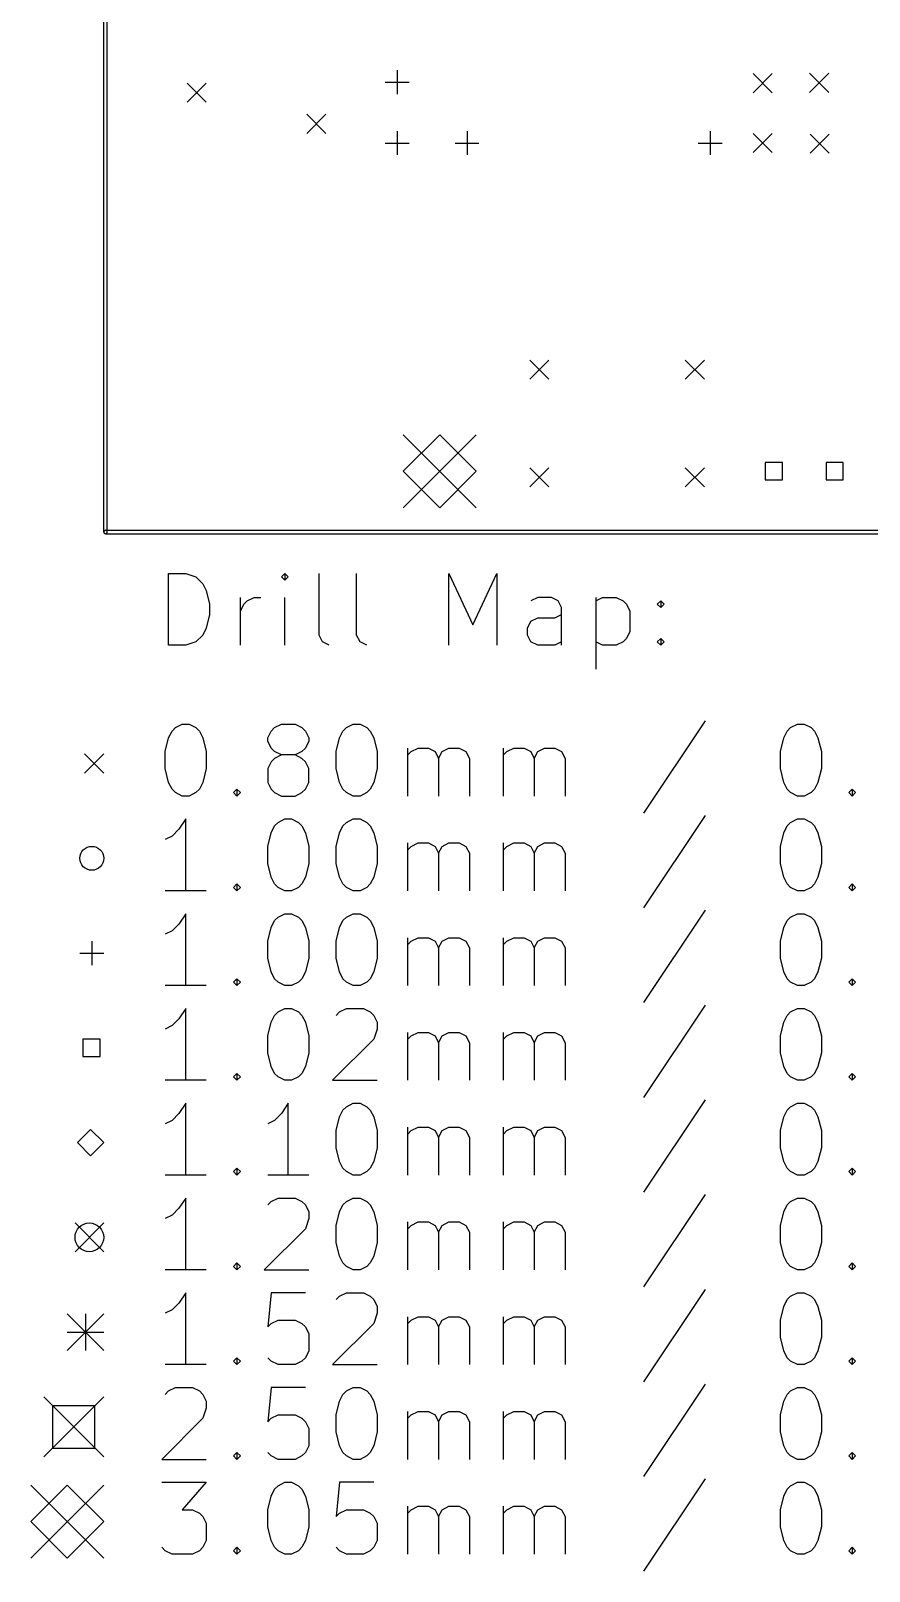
# Model space of a CAD drawing. Extents: x 108 to 190, y -170 to -37.
# Drawn here: x 107.9 to 142.9, y -169.8 to -105.4 of the extents above; entities that cross this region are included whole.
import ezdxf

# ---------------------------------------------------------------- set-up
doc = ezdxf.new("R2010")
doc.units = 0
doc.header["$MEASUREMENT"] = 0
doc.layers.add('BLACK', color=7, linetype='CONTINUOUS')

msp = doc.modelspace()

# ---------------------------------------------------------------- linework, layer by layer
at = {"layer": 'Black'}
for p, q in [((110.923, -126.365), (110.923, -39.497)), ((111.073, -126.365), (111.073, -39.497)), ((123.19, -107.069), (123.19, -108.069)), ((138.066, -107.205), (138.866, -108.005)), ((138.866, -107.205), (138.066, -108.005)), ((140.431, -107.195), (141.231, -107.995)), ((141.231, -107.195), (140.431, -107.995)), ((114.408, -107.605), (115.208, -108.405)), ((115.208, -107.605), (114.408, -108.405)), ((122.69, -107.569), (123.69, -107.569)), ((119.408, -108.905), (120.208, -109.705)), ((120.208, -108.905), (119.408, -109.705)), ((123.19, -109.609), (123.19, -110.609)), ((126.111, -109.609), (126.111, -110.609)), ((136.271, -109.609), (136.271, -110.609)), ((138.066, -109.705), (138.866, -110.505)), ((138.866, -109.705), (138.066, -110.505)), ((140.456, -109.735), (141.256, -110.535)), ((141.256, -109.735), (140.456, -110.535)), ((122.69, -110.109), (123.69, -110.109)), ((125.611, -110.109), (126.611, -110.109)), ((135.771, -110.109), (136.771, -110.109)), ((128.736, -119.179), (129.536, -119.979)), ((129.536, -119.179), (128.736, -119.979)), ((135.236, -119.179), (136.036, -119.979)), ((136.036, -119.179), (135.236, -119.979)), ((123.444, -122.301), (126.492, -125.349)), ((126.492, -122.301), (123.444, -125.349)), ((124.968, -122.301), (123.444, -123.825)), ((126.492, -123.825), (124.968, -122.301)), ((139.297, -123.466), (138.579, -123.466)), ((138.579, -123.466), (138.579, -124.184)), ((139.297, -124.184), (139.297, -123.466)), ((141.837, -123.466), (141.119, -123.466)), ((141.119, -123.466), (141.119, -124.184)), ((141.837, -124.184), (141.837, -123.466)), ((123.444, -123.825), (124.968, -125.349)), ((124.968, -125.349), (126.492, -123.825)), ((128.736, -123.679), (129.536, -124.479)), ((129.536, -123.679), (128.736, -124.479)), ((135.236, -123.679), (136.036, -124.479)), ((136.036, -123.679), (135.236, -124.479)), ((138.579, -124.184), (139.297, -124.184)), ((141.119, -124.184), (141.837, -124.184)), ((110.998, -126.29), (177.038, -126.29)), ((110.998, -126.44), (177.038, -126.44)), ((113.637, -131.097), (113.637, -128.097)), ((113.637, -128.097), (114.352, -128.097)), ((114.352, -128.097), (114.78, -128.24)), ((118.494, -128.097), (118.352, -128.24)), ((118.637, -128.24), (118.494, -128.097)), ((118.494, -128.097), (118.494, -128.383)), ((119.923, -130.669), (119.923, -128.097)), ((121.494, -130.669), (121.494, -128.097)), ((125.352, -131.097), (125.352, -128.097)), ((125.352, -128.097), (126.352, -130.24)), ((126.352, -130.24), (127.352, -128.097)), ((127.352, -128.097), (127.352, -131.097)), ((114.78, -128.24), (115.066, -128.526)), ((115.066, -128.526), (115.209, -128.811)), ((118.352, -128.24), (118.494, -128.383)), ((118.494, -128.383), (118.637, -128.24)), ((115.209, -128.811), (115.352, -129.383)), ((115.352, -129.383), (115.352, -129.811)), ((116.637, -131.097), (116.637, -129.097)), ((116.637, -129.669), (116.78, -129.383)), ((116.78, -129.383), (116.923, -129.24)), ((116.923, -129.24), (117.209, -129.097)), ((117.209, -129.097), (117.494, -129.097)), ((118.494, -131.097), (118.494, -129.097)), ((129.066, -129.097), (128.78, -129.24)), ((129.637, -129.097), (129.066, -129.097)), ((129.923, -129.24), (129.637, -129.097)), ((130.066, -129.526), (129.923, -129.24)), ((131.494, -129.097), (131.494, -132.097)), ((131.494, -129.24), (131.78, -129.097)), ((131.78, -129.097), (132.352, -129.097)), ((132.352, -129.097), (132.637, -129.24)), ((132.637, -129.24), (132.78, -129.383)), ((132.78, -129.383), (132.923, -129.669)), ((134.066, -129.383), (134.209, -129.24)), ((134.209, -129.526), (134.066, -129.383)), ((134.209, -129.24), (134.352, -129.383)), ((134.209, -129.24), (134.209, -129.526)), ((134.352, -129.383), (134.209, -129.526)), ((115.352, -129.811), (115.209, -130.383)), ((128.78, -130.097), (129.066, -129.954)), ((129.066, -129.954), (129.78, -129.954)), ((129.78, -129.954), (130.066, -129.811)), ((130.066, -131.097), (130.066, -129.526)), ((132.923, -129.669), (132.923, -130.526)), ((115.066, -130.669), (114.78, -130.954)), ((115.209, -130.383), (115.066, -130.669)), ((120.066, -130.954), (119.923, -130.669)), ((121.637, -130.954), (121.494, -130.669)), ((128.637, -130.383), (128.78, -130.097)), ((128.637, -130.669), (128.637, -130.383)), ((128.78, -130.954), (128.637, -130.669)), ((132.923, -130.526), (132.78, -130.811)), ((114.352, -131.097), (113.637, -131.097)), ((114.78, -130.954), (114.352, -131.097)), ((120.352, -131.097), (120.066, -130.954)), ((121.923, -131.097), (121.637, -130.954)), ((129.066, -131.097), (128.78, -130.954)), ((129.78, -131.097), (129.066, -131.097)), ((130.066, -130.954), (129.78, -131.097)), ((131.78, -131.097), (131.494, -130.954)), ((132.352, -131.097), (131.78, -131.097)), ((132.637, -130.954), (132.352, -131.097)), ((132.78, -130.811), (132.637, -130.954)), ((134.066, -130.954), (134.209, -130.811)), ((134.209, -131.097), (134.066, -130.954)), ((134.209, -130.811), (134.352, -130.954)), ((134.209, -130.811), (134.209, -131.097)), ((134.352, -130.954), (134.209, -131.097)), ((113.923, -134.54), (114.209, -134.397)), ((114.209, -134.397), (114.494, -134.397)), ((114.494, -134.397), (114.78, -134.54)), ((118.066, -134.54), (118.352, -134.397)), ((118.352, -134.397), (118.923, -134.397)), ((118.923, -134.397), (119.209, -134.54)), ((121.066, -134.54), (121.352, -134.397)), ((121.352, -134.397), (121.637, -134.397)), ((121.637, -134.397), (121.923, -134.54)), ((136.066, -134.254), (133.494, -138.111)), ((139.637, -134.54), (139.923, -134.397)), ((139.923, -134.397), (140.209, -134.397)), ((140.209, -134.397), (140.494, -134.54)), ((113.494, -135.54), (113.637, -134.969)), ((113.637, -134.969), (113.78, -134.683)), ((113.78, -134.683), (113.923, -134.54)), ((114.78, -134.54), (114.923, -134.683)), ((114.923, -134.683), (115.066, -134.969)), ((115.066, -134.969), (115.209, -135.54)), ((117.78, -134.969), (117.923, -134.683)), ((117.78, -135.111), (117.78, -134.969)), ((117.923, -135.397), (117.78, -135.111)), ((117.923, -134.683), (118.066, -134.54)), ((119.209, -134.54), (119.352, -134.683)), ((119.352, -134.683), (119.494, -134.969)), ((119.494, -135.111), (119.352, -135.397)), ((119.494, -134.969), (119.494, -135.111)), ((120.637, -135.54), (120.78, -134.969)), ((120.78, -134.969), (120.923, -134.683)), ((120.923, -134.683), (121.066, -134.54)), ((121.923, -134.54), (122.066, -134.683)), ((122.066, -134.683), (122.209, -134.969)), ((122.209, -134.969), (122.352, -135.54)), ((139.209, -135.54), (139.352, -134.969)), ((139.352, -134.969), (139.494, -134.683)), ((139.494, -134.683), (139.637, -134.54)), ((140.494, -134.54), (140.637, -134.683)), ((140.637, -134.683), (140.78, -134.969)), ((140.78, -134.969), (140.923, -135.54)), ((110.123, -135.64), (110.923, -136.44)), ((110.923, -135.64), (110.123, -136.44)), ((113.494, -136.254), (113.494, -135.54)), ((115.209, -135.54), (115.209, -136.254)), ((118.066, -135.54), (117.923, -135.397)), ((118.352, -135.683), (118.066, -135.54)), ((118.352, -135.683), (118.066, -135.826)), ((118.923, -135.683), (118.352, -135.683)), ((119.209, -135.54), (118.923, -135.683)), ((119.209, -135.826), (118.923, -135.683)), ((119.352, -135.397), (119.209, -135.54)), ((120.637, -136.254), (120.637, -135.54)), ((122.352, -135.54), (122.352, -136.254)), ((123.637, -137.397), (123.637, -135.397)), ((123.637, -135.683), (123.78, -135.54)), ((123.78, -135.54), (124.066, -135.397)), ((124.066, -135.397), (124.494, -135.397)), ((124.494, -135.397), (124.78, -135.54)), ((124.78, -135.54), (124.923, -135.826)), ((124.923, -135.826), (125.066, -135.54)), ((125.066, -135.54), (125.352, -135.397)), ((125.352, -135.397), (125.78, -135.397)), ((125.78, -135.397), (126.066, -135.54)), ((126.066, -135.54), (126.209, -135.826)), ((127.637, -137.397), (127.637, -135.397)), ((127.637, -135.683), (127.78, -135.54)), ((127.78, -135.54), (128.066, -135.397)), ((128.066, -135.397), (128.494, -135.397)), ((128.494, -135.397), (128.78, -135.54)), ((128.78, -135.54), (128.923, -135.826)), ((128.923, -135.826), (129.066, -135.54)), ((129.066, -135.54), (129.352, -135.397)), ((129.352, -135.397), (129.78, -135.397)), ((129.78, -135.397), (130.066, -135.54)), ((130.066, -135.54), (130.209, -135.826)), ((139.209, -136.254), (139.209, -135.54)), ((140.923, -135.54), (140.923, -136.254)), ((113.637, -136.826), (113.494, -136.254)), ((115.209, -136.254), (115.066, -136.826)), ((117.923, -135.969), (117.78, -136.254)), ((117.78, -136.254), (117.78, -136.826)), ((118.066, -135.826), (117.923, -135.969)), ((119.352, -135.969), (119.209, -135.826)), ((119.494, -136.254), (119.352, -135.969)), ((119.494, -136.826), (119.494, -136.254)), ((120.78, -136.826), (120.637, -136.254)), ((122.352, -136.254), (122.209, -136.826)), ((124.923, -135.826), (124.923, -137.397)), ((126.209, -135.826), (126.209, -137.397)), ((128.923, -135.826), (128.923, -137.397)), ((130.209, -135.826), (130.209, -137.397)), ((139.352, -136.826), (139.209, -136.254)), ((140.923, -136.254), (140.78, -136.826)), ((113.78, -137.111), (113.637, -136.826)), ((113.923, -137.254), (113.78, -137.111)), ((114.923, -137.111), (114.78, -137.254)), ((115.066, -136.826), (114.923, -137.111)), ((116.352, -137.254), (116.494, -137.111)), ((116.494, -137.111), (116.637, -137.254)), ((116.494, -137.111), (116.494, -137.397)), ((117.78, -136.826), (117.923, -137.111)), ((117.923, -137.111), (118.066, -137.254)), ((119.209, -137.254), (119.352, -137.111)), ((119.352, -137.111), (119.494, -136.826)), ((120.923, -137.111), (120.78, -136.826)), ((121.066, -137.254), (120.923, -137.111)), ((122.066, -137.111), (121.923, -137.254)), ((122.209, -136.826), (122.066, -137.111)), ((139.494, -137.111), (139.352, -136.826)), ((139.637, -137.254), (139.494, -137.111)), ((140.637, -137.111), (140.494, -137.254)), ((140.78, -136.826), (140.637, -137.111)), ((142.066, -137.254), (142.209, -137.111)), ((142.209, -137.111), (142.352, -137.254)), ((142.209, -137.111), (142.209, -137.397)), ((114.209, -137.397), (113.923, -137.254)), ((114.494, -137.397), (114.209, -137.397)), ((114.78, -137.254), (114.494, -137.397)), ((116.494, -137.397), (116.352, -137.254)), ((116.637, -137.254), (116.494, -137.397)), ((118.066, -137.254), (118.352, -137.397)), ((118.352, -137.397), (118.923, -137.397)), ((118.923, -137.397), (119.209, -137.254)), ((121.352, -137.397), (121.066, -137.254)), ((121.637, -137.397), (121.352, -137.397)), ((121.923, -137.254), (121.637, -137.397)), ((139.923, -137.397), (139.637, -137.254)), ((140.209, -137.397), (139.923, -137.397)), ((140.494, -137.254), (140.209, -137.397)), ((142.209, -137.397), (142.066, -137.254)), ((142.352, -137.254), (142.209, -137.397)), ((114.352, -138.357), (114.066, -138.786)), ((114.352, -141.357), (114.352, -138.357)), ((118.209, -138.5), (118.494, -138.357)), ((118.494, -138.357), (118.78, -138.357)), ((118.78, -138.357), (119.066, -138.5)), ((121.066, -138.5), (121.352, -138.357)), ((121.352, -138.357), (121.637, -138.357)), ((121.637, -138.357), (121.923, -138.5)), ((136.066, -138.214), (133.494, -142.071)), ((139.637, -138.5), (139.923, -138.357)), ((139.923, -138.357), (140.209, -138.357)), ((140.209, -138.357), (140.494, -138.5)), ((114.066, -138.786), (113.78, -139.071)), ((117.78, -139.5), (117.923, -138.929)), ((117.923, -138.929), (118.066, -138.643)), ((118.066, -138.643), (118.209, -138.5)), ((119.066, -138.5), (119.209, -138.643)), ((119.209, -138.643), (119.352, -138.929)), ((119.352, -138.929), (119.494, -139.5)), ((120.637, -139.5), (120.78, -138.929)), ((120.78, -138.929), (120.923, -138.643)), ((120.923, -138.643), (121.066, -138.5)), ((121.923, -138.5), (122.066, -138.643)), ((122.066, -138.643), (122.209, -138.929)), ((122.209, -138.929), (122.352, -139.5)), ((139.209, -139.5), (139.352, -138.929)), ((139.352, -138.929), (139.494, -138.643)), ((139.494, -138.643), (139.637, -138.5)), ((140.494, -138.5), (140.637, -138.643)), ((140.637, -138.643), (140.78, -138.929)), ((140.78, -138.929), (140.923, -139.5)), ((113.78, -139.071), (113.494, -139.214)), ((117.78, -140.214), (117.78, -139.5)), ((119.494, -139.5), (119.494, -140.214)), ((120.637, -140.214), (120.637, -139.5)), ((122.352, -139.5), (122.352, -140.214)), ((123.637, -141.357), (123.637, -139.357)), ((123.637, -139.643), (123.78, -139.5)), ((123.78, -139.5), (124.066, -139.357)), ((124.066, -139.357), (124.494, -139.357)), ((124.494, -139.357), (124.78, -139.5)), ((124.78, -139.5), (124.923, -139.786)), ((124.923, -139.786), (125.066, -139.5)), ((125.066, -139.5), (125.352, -139.357)), ((125.352, -139.357), (125.78, -139.357)), ((125.78, -139.357), (126.066, -139.5)), ((126.066, -139.5), (126.209, -139.786)), ((127.637, -141.357), (127.637, -139.357)), ((127.637, -139.643), (127.78, -139.5)), ((127.78, -139.5), (128.066, -139.357)), ((128.066, -139.357), (128.494, -139.357)), ((128.494, -139.357), (128.78, -139.5)), ((128.78, -139.5), (128.923, -139.786)), ((128.923, -139.786), (129.066, -139.5)), ((129.066, -139.5), (129.352, -139.357)), ((129.352, -139.357), (129.78, -139.357)), ((129.78, -139.357), (130.066, -139.5)), ((130.066, -139.5), (130.209, -139.786)), ((139.209, -140.214), (139.209, -139.5)), ((140.923, -139.5), (140.923, -140.214)), ((117.923, -140.786), (117.78, -140.214)), ((119.494, -140.214), (119.352, -140.786)), ((120.78, -140.786), (120.637, -140.214)), ((122.352, -140.214), (122.209, -140.786)), ((124.923, -139.786), (124.923, -141.357)), ((126.209, -139.786), (126.209, -141.357)), ((128.923, -139.786), (128.923, -141.357)), ((130.209, -139.786), (130.209, -141.357)), ((139.352, -140.786), (139.209, -140.214)), ((140.923, -140.214), (140.78, -140.786)), ((118.066, -141.071), (117.923, -140.786)), ((119.352, -140.786), (119.209, -141.071)), ((120.923, -141.071), (120.78, -140.786)), ((122.209, -140.786), (122.066, -141.071)), ((139.494, -141.071), (139.352, -140.786)), ((140.78, -140.786), (140.637, -141.071)), ((115.209, -141.357), (113.494, -141.357)), ((116.352, -141.214), (116.494, -141.071)), ((116.494, -141.357), (116.352, -141.214)), ((116.494, -141.071), (116.637, -141.214)), ((116.494, -141.071), (116.494, -141.357)), ((116.637, -141.214), (116.494, -141.357)), ((118.209, -141.214), (118.066, -141.071)), ((118.494, -141.357), (118.209, -141.214)), ((118.78, -141.357), (118.494, -141.357)), ((119.066, -141.214), (118.78, -141.357)), ((119.209, -141.071), (119.066, -141.214)), ((121.066, -141.214), (120.923, -141.071)), ((121.352, -141.357), (121.066, -141.214)), ((121.637, -141.357), (121.352, -141.357)), ((121.923, -141.214), (121.637, -141.357)), ((122.066, -141.071), (121.923, -141.214)), ((139.637, -141.214), (139.494, -141.071)), ((139.923, -141.357), (139.637, -141.214)), ((140.209, -141.357), (139.923, -141.357)), ((140.494, -141.214), (140.209, -141.357)), ((140.637, -141.071), (140.494, -141.214)), ((142.066, -141.214), (142.209, -141.071)), ((142.209, -141.357), (142.066, -141.214)), ((142.209, -141.071), (142.352, -141.214)), ((142.209, -141.071), (142.209, -141.357)), ((142.352, -141.214), (142.209, -141.357)), ((136.066, -142.174), (133.494, -146.031)), ((114.066, -142.746), (113.78, -143.031)), ((114.352, -142.317), (114.066, -142.746)), ((114.352, -145.317), (114.352, -142.317)), ((117.78, -143.46), (117.923, -142.889)), ((117.923, -142.889), (118.066, -142.603)), ((118.066, -142.603), (118.209, -142.46)), ((118.209, -142.46), (118.494, -142.317)), ((118.494, -142.317), (118.78, -142.317)), ((118.78, -142.317), (119.066, -142.46)), ((119.066, -142.46), (119.209, -142.603)), ((119.209, -142.603), (119.352, -142.889)), ((119.352, -142.889), (119.494, -143.46)), ((120.637, -143.46), (120.78, -142.889)), ((120.78, -142.889), (120.923, -142.603)), ((120.923, -142.603), (121.066, -142.46)), ((121.066, -142.46), (121.352, -142.317)), ((121.352, -142.317), (121.637, -142.317)), ((121.637, -142.317), (121.923, -142.46)), ((121.923, -142.46), (122.066, -142.603)), ((122.066, -142.603), (122.209, -142.889)), ((122.209, -142.889), (122.352, -143.46)), ((139.209, -143.46), (139.352, -142.889)), ((139.352, -142.889), (139.494, -142.603)), ((139.494, -142.603), (139.637, -142.46)), ((139.637, -142.46), (139.923, -142.317)), ((139.923, -142.317), (140.209, -142.317)), ((140.209, -142.317), (140.494, -142.46)), ((140.494, -142.46), (140.637, -142.603)), ((140.637, -142.603), (140.78, -142.889)), ((140.78, -142.889), (140.923, -143.46)), ((110.423, -143.46), (110.423, -144.46)), ((113.78, -143.031), (113.494, -143.174)), ((117.78, -144.174), (117.78, -143.46)), ((119.494, -143.46), (119.494, -144.174)), ((120.637, -144.174), (120.637, -143.46)), ((122.352, -143.46), (122.352, -144.174)), ((123.637, -145.317), (123.637, -143.317)), ((123.637, -143.603), (123.78, -143.46)), ((123.78, -143.46), (124.066, -143.317)), ((124.066, -143.317), (124.494, -143.317)), ((124.494, -143.317), (124.78, -143.46)), ((124.78, -143.46), (124.923, -143.746)), ((124.923, -143.746), (125.066, -143.46)), ((125.066, -143.46), (125.352, -143.317)), ((125.352, -143.317), (125.78, -143.317)), ((125.78, -143.317), (126.066, -143.46)), ((126.066, -143.46), (126.209, -143.746)), ((127.637, -145.317), (127.637, -143.317)), ((127.637, -143.603), (127.78, -143.46)), ((127.78, -143.46), (128.066, -143.317)), ((128.066, -143.317), (128.494, -143.317)), ((128.494, -143.317), (128.78, -143.46)), ((128.78, -143.46), (128.923, -143.746)), ((128.923, -143.746), (129.066, -143.46)), ((129.066, -143.46), (129.352, -143.317)), ((129.352, -143.317), (129.78, -143.317)), ((129.78, -143.317), (130.066, -143.46)), ((130.066, -143.46), (130.209, -143.746)), ((139.209, -144.174), (139.209, -143.46)), ((140.923, -143.46), (140.923, -144.174)), ((109.922, -143.96), (110.923, -143.96)), ((117.923, -144.746), (117.78, -144.174)), ((119.494, -144.174), (119.352, -144.746)), ((120.78, -144.746), (120.637, -144.174)), ((122.352, -144.174), (122.209, -144.746)), ((124.923, -143.746), (124.923, -145.317)), ((126.209, -143.746), (126.209, -145.317)), ((128.923, -143.746), (128.923, -145.317)), ((130.209, -143.746), (130.209, -145.317)), ((139.352, -144.746), (139.209, -144.174)), ((140.923, -144.174), (140.78, -144.746)), ((118.066, -145.031), (117.923, -144.746)), ((119.352, -144.746), (119.209, -145.031)), ((120.923, -145.031), (120.78, -144.746)), ((122.209, -144.746), (122.066, -145.031)), ((139.494, -145.031), (139.352, -144.746)), ((140.78, -144.746), (140.637, -145.031)), ((115.209, -145.317), (113.494, -145.317)), ((116.352, -145.174), (116.494, -145.031)), ((116.494, -145.317), (116.352, -145.174)), ((116.494, -145.031), (116.637, -145.174)), ((116.494, -145.031), (116.494, -145.317)), ((116.637, -145.174), (116.494, -145.317)), ((118.209, -145.174), (118.066, -145.031)), ((118.494, -145.317), (118.209, -145.174)), ((118.78, -145.317), (118.494, -145.317)), ((119.066, -145.174), (118.78, -145.317)), ((119.209, -145.031), (119.066, -145.174)), ((121.066, -145.174), (120.923, -145.031)), ((121.352, -145.317), (121.066, -145.174)), ((121.637, -145.317), (121.352, -145.317)), ((121.923, -145.174), (121.637, -145.317)), ((122.066, -145.031), (121.923, -145.174)), ((139.637, -145.174), (139.494, -145.031)), ((139.923, -145.317), (139.637, -145.174)), ((140.209, -145.317), (139.923, -145.317)), ((140.494, -145.174), (140.209, -145.317)), ((140.637, -145.031), (140.494, -145.174)), ((142.066, -145.174), (142.209, -145.031)), ((142.209, -145.317), (142.066, -145.174)), ((142.209, -145.031), (142.352, -145.174)), ((142.209, -145.031), (142.209, -145.317)), ((142.352, -145.174), (142.209, -145.317)), ((114.066, -146.706), (113.78, -146.991)), ((114.352, -146.277), (114.066, -146.706)), ((114.352, -149.277), (114.352, -146.277)), ((117.923, -146.849), (118.066, -146.563)), ((118.066, -146.563), (118.209, -146.42)), ((118.209, -146.42), (118.494, -146.277)), ((118.494, -146.277), (118.78, -146.277)), ((118.78, -146.277), (119.066, -146.42)), ((119.066, -146.42), (119.209, -146.563)), ((119.209, -146.563), (119.352, -146.849)), ((120.637, -146.563), (120.78, -146.42)), ((120.78, -146.42), (121.066, -146.277)), ((121.066, -146.277), (121.78, -146.277)), ((121.78, -146.277), (122.066, -146.42)), ((122.066, -146.42), (122.209, -146.563)), ((122.209, -146.563), (122.352, -146.849)), ((136.066, -146.134), (133.494, -149.991)), ((139.352, -146.849), (139.494, -146.563)), ((139.494, -146.563), (139.637, -146.42)), ((139.637, -146.42), (139.923, -146.277)), ((139.923, -146.277), (140.209, -146.277)), ((140.209, -146.277), (140.494, -146.42)), ((140.494, -146.42), (140.637, -146.563)), ((140.637, -146.563), (140.78, -146.849)), ((113.78, -146.991), (113.494, -147.134)), ((117.78, -147.42), (117.923, -146.849)), ((119.352, -146.849), (119.494, -147.42)), ((122.352, -147.134), (122.209, -147.563)), ((122.352, -146.849), (122.352, -147.134)), ((123.637, -149.277), (123.637, -147.277)), ((123.78, -147.42), (124.066, -147.277)), ((124.066, -147.277), (124.494, -147.277)), ((124.494, -147.277), (124.78, -147.42)), ((125.066, -147.42), (125.352, -147.277)), ((125.352, -147.277), (125.78, -147.277)), ((125.78, -147.277), (126.066, -147.42)), ((127.637, -149.277), (127.637, -147.277)), ((127.78, -147.42), (128.066, -147.277)), ((128.066, -147.277), (128.494, -147.277)), ((128.494, -147.277), (128.78, -147.42)), ((129.066, -147.42), (129.352, -147.277)), ((129.352, -147.277), (129.78, -147.277)), ((129.78, -147.277), (130.066, -147.42)), ((139.209, -147.42), (139.352, -146.849)), ((140.78, -146.849), (140.923, -147.42)), ((110.774, -147.561), (110.056, -147.561)), ((110.056, -147.561), (110.056, -148.279)), ((110.774, -148.279), (110.774, -147.561)), ((117.78, -148.134), (117.78, -147.42)), ((119.494, -147.42), (119.494, -148.134)), ((122.209, -147.563), (120.494, -149.277)), ((123.637, -147.563), (123.78, -147.42)), ((124.78, -147.42), (124.923, -147.706)), ((124.923, -147.706), (125.066, -147.42)), ((124.923, -147.706), (124.923, -149.277)), ((126.066, -147.42), (126.209, -147.706)), ((126.209, -147.706), (126.209, -149.277)), ((127.637, -147.563), (127.78, -147.42)), ((128.78, -147.42), (128.923, -147.706)), ((128.923, -147.706), (129.066, -147.42)), ((128.923, -147.706), (128.923, -149.277)), ((130.066, -147.42), (130.209, -147.706)), ((130.209, -147.706), (130.209, -149.277)), ((139.209, -148.134), (139.209, -147.42)), ((140.923, -147.42), (140.923, -148.134)), ((110.056, -148.279), (110.774, -148.279)), ((117.923, -148.706), (117.78, -148.134)), ((119.494, -148.134), (119.352, -148.706)), ((139.352, -148.706), (139.209, -148.134)), ((140.923, -148.134), (140.78, -148.706)), ((115.209, -149.277), (113.494, -149.277)), ((116.352, -149.134), (116.494, -148.991)), ((116.494, -149.277), (116.352, -149.134)), ((116.494, -148.991), (116.637, -149.134)), ((116.494, -148.991), (116.494, -149.277)), ((116.637, -149.134), (116.494, -149.277)), ((118.066, -148.991), (117.923, -148.706)), ((118.209, -149.134), (118.066, -148.991)), ((118.494, -149.277), (118.209, -149.134)), ((118.78, -149.277), (118.494, -149.277)), ((119.066, -149.134), (118.78, -149.277)), ((119.209, -148.991), (119.066, -149.134)), ((119.352, -148.706), (119.209, -148.991)), ((120.494, -149.277), (122.352, -149.277)), ((139.494, -148.991), (139.352, -148.706)), ((139.637, -149.134), (139.494, -148.991)), ((139.923, -149.277), (139.637, -149.134)), ((140.209, -149.277), (139.923, -149.277)), ((140.494, -149.134), (140.209, -149.277)), ((140.637, -148.991), (140.494, -149.134)), ((140.78, -148.706), (140.637, -148.991)), ((142.066, -149.134), (142.209, -148.991)), ((142.209, -149.277), (142.066, -149.134)), ((142.209, -148.991), (142.352, -149.134)), ((142.209, -148.991), (142.209, -149.277)), ((142.352, -149.134), (142.209, -149.277)), ((114.352, -150.237), (114.066, -150.666)), ((114.352, -153.237), (114.352, -150.237)), ((118.637, -150.237), (118.352, -150.666)), ((118.637, -153.237), (118.637, -150.237)), ((120.78, -150.809), (120.923, -150.523)), ((120.923, -150.523), (121.066, -150.38)), ((121.066, -150.38), (121.352, -150.237)), ((121.352, -150.237), (121.637, -150.237)), ((121.637, -150.237), (121.923, -150.38)), ((121.923, -150.38), (122.066, -150.523)), ((122.066, -150.523), (122.209, -150.809)), ((136.066, -150.094), (133.494, -153.951)), ((139.352, -150.809), (139.494, -150.523)), ((139.494, -150.523), (139.637, -150.38)), ((139.637, -150.38), (139.923, -150.237)), ((139.923, -150.237), (140.209, -150.237)), ((140.209, -150.237), (140.494, -150.38)), ((140.494, -150.38), (140.637, -150.523)), ((140.637, -150.523), (140.78, -150.809)), ((113.78, -150.951), (113.494, -151.094)), ((114.066, -150.666), (113.78, -150.951)), ((118.066, -150.951), (117.78, -151.094)), ((118.352, -150.666), (118.066, -150.951)), ((120.637, -151.38), (120.78, -150.809)), ((122.209, -150.809), (122.352, -151.38)), ((123.637, -153.237), (123.637, -151.237)), ((123.78, -151.38), (124.066, -151.237)), ((124.066, -151.237), (124.494, -151.237)), ((124.494, -151.237), (124.78, -151.38)), ((125.066, -151.38), (125.352, -151.237)), ((125.352, -151.237), (125.78, -151.237)), ((125.78, -151.237), (126.066, -151.38)), ((127.637, -153.237), (127.637, -151.237)), ((127.78, -151.38), (128.066, -151.237)), ((128.066, -151.237), (128.494, -151.237)), ((128.494, -151.237), (128.78, -151.38)), ((129.066, -151.38), (129.352, -151.237)), ((129.352, -151.237), (129.78, -151.237)), ((129.78, -151.237), (130.066, -151.38)), ((139.209, -151.38), (139.352, -150.809)), ((140.78, -150.809), (140.923, -151.38)), ((110.373, -151.33), (109.823, -151.88)), ((109.823, -151.88), (110.373, -152.43)), ((110.923, -151.88), (110.373, -151.33)), ((110.373, -152.43), (110.923, -151.88)), ((120.637, -152.094), (120.637, -151.38)), ((122.352, -151.38), (122.352, -152.094)), ((123.637, -151.523), (123.78, -151.38)), ((124.78, -151.38), (124.923, -151.666)), ((124.923, -151.666), (125.066, -151.38)), ((124.923, -151.666), (124.923, -153.237)), ((126.066, -151.38), (126.209, -151.666)), ((126.209, -151.666), (126.209, -153.237)), ((127.637, -151.523), (127.78, -151.38)), ((128.78, -151.38), (128.923, -151.666)), ((128.923, -151.666), (129.066, -151.38)), ((128.923, -151.666), (128.923, -153.237)), ((130.066, -151.38), (130.209, -151.666)), ((130.209, -151.666), (130.209, -153.237)), ((139.209, -152.094), (139.209, -151.38)), ((140.923, -151.38), (140.923, -152.094)), ((120.78, -152.666), (120.637, -152.094)), ((122.352, -152.094), (122.209, -152.666)), ((139.352, -152.666), (139.209, -152.094)), ((140.923, -152.094), (140.78, -152.666)), ((116.352, -153.094), (116.494, -152.951)), ((116.494, -153.237), (116.352, -153.094)), ((116.494, -152.951), (116.637, -153.094)), ((116.494, -152.951), (116.494, -153.237)), ((116.637, -153.094), (116.494, -153.237)), ((120.923, -152.951), (120.78, -152.666)), ((121.066, -153.094), (120.923, -152.951)), ((121.352, -153.237), (121.066, -153.094)), ((121.923, -153.094), (121.637, -153.237)), ((122.066, -152.951), (121.923, -153.094)), ((122.209, -152.666), (122.066, -152.951)), ((139.494, -152.951), (139.352, -152.666)), ((139.637, -153.094), (139.494, -152.951)), ((139.923, -153.237), (139.637, -153.094)), ((140.494, -153.094), (140.209, -153.237)), ((140.637, -152.951), (140.494, -153.094)), ((140.78, -152.666), (140.637, -152.951)), ((142.066, -153.094), (142.209, -152.951)), ((142.209, -153.237), (142.066, -153.094)), ((142.209, -152.951), (142.352, -153.094)), ((142.209, -152.951), (142.209, -153.237)), ((142.352, -153.094), (142.209, -153.237)), ((115.209, -153.237), (113.494, -153.237)), ((119.494, -153.237), (117.78, -153.237)), ((121.637, -153.237), (121.352, -153.237)), ((140.209, -153.237), (139.923, -153.237)), ((114.352, -154.197), (114.066, -154.626)), ((114.352, -157.197), (114.352, -154.197)), ((117.78, -154.483), (117.923, -154.34)), ((117.923, -154.34), (118.209, -154.197)), ((118.209, -154.197), (118.923, -154.197)), ((118.923, -154.197), (119.209, -154.34)), ((119.209, -154.34), (119.352, -154.483)), ((119.352, -154.483), (119.494, -154.769)), ((120.78, -154.769), (120.923, -154.483)), ((120.923, -154.483), (121.066, -154.34)), ((121.066, -154.34), (121.352, -154.197)), ((121.352, -154.197), (121.637, -154.197)), ((121.637, -154.197), (121.923, -154.34)), ((121.923, -154.34), (122.066, -154.483)), ((122.066, -154.483), (122.209, -154.769)), ((136.066, -154.054), (133.494, -157.911)), ((139.352, -154.769), (139.494, -154.483)), ((139.494, -154.483), (139.637, -154.34)), ((139.637, -154.34), (139.923, -154.197)), ((139.923, -154.197), (140.209, -154.197)), ((140.209, -154.197), (140.494, -154.34)), ((140.494, -154.34), (140.637, -154.483)), ((140.637, -154.483), (140.78, -154.769)), ((113.78, -154.911), (113.494, -155.054)), ((114.066, -154.626), (113.78, -154.911)), ((119.494, -155.054), (119.352, -155.483)), ((119.494, -154.769), (119.494, -155.054)), ((120.637, -155.34), (120.78, -154.769)), ((122.209, -154.769), (122.352, -155.34)), ((139.209, -155.34), (139.352, -154.769)), ((140.78, -154.769), (140.923, -155.34)), ((109.723, -155.24), (110.923, -156.44)), ((110.923, -155.24), (109.723, -156.44)), ((119.352, -155.483), (117.637, -157.197)), ((120.637, -156.054), (120.637, -155.34)), ((122.352, -155.34), (122.352, -156.054)), ((123.637, -157.197), (123.637, -155.197)), ((123.637, -155.483), (123.78, -155.34)), ((123.78, -155.34), (124.066, -155.197)), ((124.066, -155.197), (124.494, -155.197)), ((124.494, -155.197), (124.78, -155.34)), ((124.78, -155.34), (124.923, -155.626)), ((124.923, -155.626), (125.066, -155.34)), ((124.923, -155.626), (124.923, -157.197)), ((125.066, -155.34), (125.352, -155.197)), ((125.352, -155.197), (125.78, -155.197)), ((125.78, -155.197), (126.066, -155.34)), ((126.066, -155.34), (126.209, -155.626)), ((126.209, -155.626), (126.209, -157.197)), ((127.637, -157.197), (127.637, -155.197)), ((127.637, -155.483), (127.78, -155.34)), ((127.78, -155.34), (128.066, -155.197)), ((128.066, -155.197), (128.494, -155.197)), ((128.494, -155.197), (128.78, -155.34)), ((128.78, -155.34), (128.923, -155.626)), ((128.923, -155.626), (129.066, -155.34)), ((128.923, -155.626), (128.923, -157.197)), ((129.066, -155.34), (129.352, -155.197)), ((129.352, -155.197), (129.78, -155.197)), ((129.78, -155.197), (130.066, -155.34)), ((130.066, -155.34), (130.209, -155.626)), ((130.209, -155.626), (130.209, -157.197)), ((139.209, -156.054), (139.209, -155.34)), ((140.923, -155.34), (140.923, -156.054)), ((120.78, -156.626), (120.637, -156.054)), ((122.352, -156.054), (122.209, -156.626)), ((139.352, -156.626), (139.209, -156.054)), ((140.923, -156.054), (140.78, -156.626)), ((116.352, -157.054), (116.494, -156.911)), ((116.494, -157.197), (116.352, -157.054)), ((116.494, -156.911), (116.637, -157.054)), ((116.494, -156.911), (116.494, -157.197)), ((116.637, -157.054), (116.494, -157.197)), ((120.923, -156.911), (120.78, -156.626)), ((121.066, -157.054), (120.923, -156.911)), ((121.352, -157.197), (121.066, -157.054)), ((121.923, -157.054), (121.637, -157.197)), ((122.066, -156.911), (121.923, -157.054)), ((122.209, -156.626), (122.066, -156.911)), ((139.494, -156.911), (139.352, -156.626)), ((139.637, -157.054), (139.494, -156.911)), ((139.923, -157.197), (139.637, -157.054)), ((140.494, -157.054), (140.209, -157.197)), ((140.637, -156.911), (140.494, -157.054)), ((140.78, -156.626), (140.637, -156.911)), ((142.066, -157.054), (142.209, -156.911)), ((142.209, -157.197), (142.066, -157.054)), ((142.209, -156.911), (142.352, -157.054)), ((142.209, -156.911), (142.209, -157.197)), ((142.352, -157.054), (142.209, -157.197)), ((115.209, -157.197), (113.494, -157.197)), ((117.637, -157.197), (119.494, -157.197)), ((121.637, -157.197), (121.352, -157.197)), ((140.209, -157.197), (139.923, -157.197)), ((114.352, -158.157), (114.066, -158.586)), ((114.352, -161.157), (114.352, -158.157)), ((117.923, -158.157), (117.78, -159.586)), ((119.352, -158.157), (117.923, -158.157)), ((120.637, -158.443), (120.78, -158.3)), ((120.78, -158.3), (121.066, -158.157)), ((121.066, -158.157), (121.78, -158.157)), ((121.78, -158.157), (122.066, -158.3)), ((122.066, -158.3), (122.209, -158.443)), ((136.066, -158.014), (133.494, -161.871)), ((139.494, -158.443), (139.637, -158.3)), ((139.637, -158.3), (139.923, -158.157)), ((139.923, -158.157), (140.209, -158.157)), ((140.209, -158.157), (140.494, -158.3)), ((140.494, -158.3), (140.637, -158.443)), ((113.78, -158.871), (113.494, -159.014)), ((114.066, -158.586), (113.78, -158.871)), ((122.209, -158.443), (122.352, -158.729)), ((122.352, -158.729), (122.352, -159.014)), ((139.209, -159.3), (139.352, -158.729)), ((139.352, -158.729), (139.494, -158.443)), ((140.637, -158.443), (140.78, -158.729)), ((140.78, -158.729), (140.923, -159.3)), ((109.399, -159.038), (110.923, -160.562)), ((110.923, -159.038), (109.399, -160.562)), ((110.161, -159.038), (110.161, -160.562)), ((117.78, -159.586), (117.923, -159.443)), ((117.923, -159.443), (118.209, -159.3)), ((118.209, -159.3), (118.923, -159.3)), ((118.923, -159.3), (119.209, -159.443)), ((119.209, -159.443), (119.352, -159.586)), ((119.352, -159.586), (119.494, -159.871)), ((122.209, -159.443), (120.494, -161.157)), ((122.352, -159.014), (122.209, -159.443)), ((123.637, -161.157), (123.637, -159.157)), ((123.637, -159.443), (123.78, -159.3)), ((123.78, -159.3), (124.066, -159.157)), ((124.066, -159.157), (124.494, -159.157)), ((124.494, -159.157), (124.78, -159.3)), ((124.78, -159.3), (124.923, -159.586)), ((124.923, -159.586), (125.066, -159.3)), ((124.923, -159.586), (124.923, -161.157)), ((125.066, -159.3), (125.352, -159.157)), ((125.352, -159.157), (125.78, -159.157)), ((125.78, -159.157), (126.066, -159.3)), ((126.066, -159.3), (126.209, -159.586)), ((126.209, -159.586), (126.209, -161.157)), ((127.637, -161.157), (127.637, -159.157)), ((127.637, -159.443), (127.78, -159.3)), ((127.78, -159.3), (128.066, -159.157)), ((128.066, -159.157), (128.494, -159.157)), ((128.494, -159.157), (128.78, -159.3)), ((128.78, -159.3), (128.923, -159.586)), ((128.923, -159.586), (129.066, -159.3)), ((128.923, -159.586), (128.923, -161.157)), ((129.066, -159.3), (129.352, -159.157)), ((129.352, -159.157), (129.78, -159.157)), ((129.78, -159.157), (130.066, -159.3)), ((130.066, -159.3), (130.209, -159.586)), ((130.209, -159.586), (130.209, -161.157)), ((139.209, -160.014), (139.209, -159.3)), ((140.923, -159.3), (140.923, -160.014)), ((109.399, -159.8), (110.923, -159.8)), ((119.494, -159.871), (119.494, -160.586)), ((139.352, -160.586), (139.209, -160.014)), ((140.923, -160.014), (140.78, -160.586)), ((116.352, -161.014), (116.494, -160.871)), ((116.494, -160.871), (116.637, -161.014)), ((116.494, -160.871), (116.494, -161.157)), ((117.923, -161.014), (117.78, -160.871)), ((119.352, -160.871), (119.209, -161.014)), ((119.494, -160.586), (119.352, -160.871)), ((139.494, -160.871), (139.352, -160.586)), ((139.637, -161.014), (139.494, -160.871)), ((140.637, -160.871), (140.494, -161.014)), ((140.78, -160.586), (140.637, -160.871)), ((142.066, -161.014), (142.209, -160.871)), ((142.209, -160.871), (142.352, -161.014)), ((142.209, -160.871), (142.209, -161.157)), ((115.209, -161.157), (113.494, -161.157)), ((116.494, -161.157), (116.352, -161.014)), ((116.637, -161.014), (116.494, -161.157)), ((118.209, -161.157), (117.923, -161.014)), ((118.923, -161.157), (118.209, -161.157)), ((119.209, -161.014), (118.923, -161.157)), ((120.494, -161.157), (122.352, -161.157)), ((139.923, -161.157), (139.637, -161.014)), ((140.209, -161.157), (139.923, -161.157)), ((140.494, -161.014), (140.209, -161.157)), ((142.209, -161.157), (142.066, -161.014)), ((142.352, -161.014), (142.209, -161.157)), ((113.637, -162.26), (113.923, -162.117)), ((113.923, -162.117), (114.637, -162.117)), ((114.637, -162.117), (114.923, -162.26)), ((117.923, -162.117), (117.78, -163.546)), ((119.352, -162.117), (117.923, -162.117)), ((121.066, -162.26), (121.352, -162.117)), ((121.352, -162.117), (121.637, -162.117)), ((121.637, -162.117), (121.923, -162.26)), ((136.066, -161.974), (133.494, -165.831)), ((139.637, -162.26), (139.923, -162.117)), ((139.923, -162.117), (140.209, -162.117)), ((140.209, -162.117), (140.494, -162.26)), ((108.423, -162.51), (110.923, -165.01)), ((110.923, -162.51), (108.423, -165.01)), ((113.494, -162.403), (113.637, -162.26)), ((114.923, -162.26), (115.066, -162.403)), ((115.066, -162.403), (115.209, -162.689)), ((115.209, -162.689), (115.209, -162.974)), ((120.637, -163.26), (120.78, -162.689)), ((120.78, -162.689), (120.923, -162.403)), ((120.923, -162.403), (121.066, -162.26)), ((121.923, -162.26), (122.066, -162.403)), ((122.066, -162.403), (122.209, -162.689)), ((122.209, -162.689), (122.352, -163.26)), ((139.209, -163.26), (139.352, -162.689)), ((139.352, -162.689), (139.494, -162.403)), ((139.494, -162.403), (139.637, -162.26)), ((140.494, -162.26), (140.637, -162.403)), ((140.637, -162.403), (140.78, -162.689)), ((140.78, -162.689), (140.923, -163.26)), ((110.557, -162.876), (108.789, -162.876)), ((108.789, -162.876), (108.789, -164.644)), ((110.557, -164.644), (110.557, -162.876)), ((115.066, -163.403), (113.352, -165.117)), ((115.209, -162.974), (115.066, -163.403)), ((117.78, -163.546), (117.923, -163.403)), ((117.923, -163.403), (118.209, -163.26)), ((118.209, -163.26), (118.923, -163.26)), ((118.923, -163.26), (119.209, -163.403)), ((119.209, -163.403), (119.352, -163.546)), ((120.637, -163.974), (120.637, -163.26)), ((122.352, -163.26), (122.352, -163.974)), ((123.637, -165.117), (123.637, -163.117)), ((123.637, -163.403), (123.78, -163.26)), ((123.78, -163.26), (124.066, -163.117)), ((124.066, -163.117), (124.494, -163.117)), ((124.494, -163.117), (124.78, -163.26)), ((124.78, -163.26), (124.923, -163.546)), ((124.923, -163.546), (125.066, -163.26)), ((125.066, -163.26), (125.352, -163.117)), ((125.352, -163.117), (125.78, -163.117)), ((125.78, -163.117), (126.066, -163.26)), ((126.066, -163.26), (126.209, -163.546)), ((127.637, -165.117), (127.637, -163.117)), ((127.637, -163.403), (127.78, -163.26)), ((127.78, -163.26), (128.066, -163.117)), ((128.066, -163.117), (128.494, -163.117)), ((128.494, -163.117), (128.78, -163.26)), ((128.78, -163.26), (128.923, -163.546)), ((128.923, -163.546), (129.066, -163.26)), ((129.066, -163.26), (129.352, -163.117)), ((129.352, -163.117), (129.78, -163.117)), ((129.78, -163.117), (130.066, -163.26)), ((130.066, -163.26), (130.209, -163.546)), ((139.209, -163.974), (139.209, -163.26)), ((140.923, -163.26), (140.923, -163.974)), ((119.352, -163.546), (119.494, -163.831)), ((119.494, -163.831), (119.494, -164.546)), ((120.78, -164.546), (120.637, -163.974)), ((122.352, -163.974), (122.209, -164.546)), ((124.923, -163.546), (124.923, -165.117)), ((126.209, -163.546), (126.209, -165.117)), ((128.923, -163.546), (128.923, -165.117)), ((130.209, -163.546), (130.209, -165.117)), ((139.352, -164.546), (139.209, -163.974)), ((140.923, -163.974), (140.78, -164.546)), ((108.789, -164.644), (110.557, -164.644)), ((119.494, -164.546), (119.352, -164.831)), ((120.923, -164.831), (120.78, -164.546)), ((122.209, -164.546), (122.066, -164.831)), ((139.494, -164.831), (139.352, -164.546)), ((140.78, -164.546), (140.637, -164.831)), ((113.352, -165.117), (115.209, -165.117)), ((116.352, -164.974), (116.494, -164.831)), ((116.494, -165.117), (116.352, -164.974)), ((116.494, -164.831), (116.637, -164.974)), ((116.494, -164.831), (116.494, -165.117)), ((116.637, -164.974), (116.494, -165.117)), ((117.923, -164.974), (117.78, -164.831)), ((118.209, -165.117), (117.923, -164.974)), ((118.923, -165.117), (118.209, -165.117)), ((119.209, -164.974), (118.923, -165.117)), ((119.352, -164.831), (119.209, -164.974)), ((121.066, -164.974), (120.923, -164.831)), ((121.352, -165.117), (121.066, -164.974)), ((121.637, -165.117), (121.352, -165.117)), ((121.923, -164.974), (121.637, -165.117)), ((122.066, -164.831), (121.923, -164.974)), ((139.637, -164.974), (139.494, -164.831)), ((139.923, -165.117), (139.637, -164.974)), ((140.209, -165.117), (139.923, -165.117)), ((140.494, -164.974), (140.209, -165.117)), ((140.637, -164.831), (140.494, -164.974)), ((142.066, -164.974), (142.209, -164.831)), ((142.209, -165.117), (142.066, -164.974)), ((142.209, -164.831), (142.352, -164.974)), ((142.209, -164.831), (142.209, -165.117)), ((142.352, -164.974), (142.209, -165.117)), ((113.352, -166.077), (115.209, -166.077)), ((115.209, -166.077), (114.209, -167.22)), ((118.209, -166.22), (118.494, -166.077)), ((118.494, -166.077), (118.78, -166.077)), ((118.78, -166.077), (119.066, -166.22)), ((120.78, -166.077), (120.637, -167.506)), ((122.209, -166.077), (120.78, -166.077)), ((136.066, -165.934), (133.494, -169.791)), ((139.637, -166.22), (139.923, -166.077)), ((139.923, -166.077), (140.209, -166.077)), ((140.209, -166.077), (140.494, -166.22)), ((107.875, -166.196), (110.923, -169.244)), ((110.923, -166.196), (107.875, -169.244)), ((109.399, -166.196), (107.875, -167.72)), ((110.923, -167.72), (109.399, -166.196)), ((117.78, -167.22), (117.923, -166.649)), ((117.923, -166.649), (118.066, -166.363)), ((118.066, -166.363), (118.209, -166.22)), ((119.066, -166.22), (119.209, -166.363)), ((119.209, -166.363), (119.352, -166.649)), ((119.352, -166.649), (119.494, -167.22)), ((139.209, -167.22), (139.352, -166.649)), ((139.352, -166.649), (139.494, -166.363)), ((139.494, -166.363), (139.637, -166.22)), ((140.494, -166.22), (140.637, -166.363)), ((140.637, -166.363), (140.78, -166.649)), ((140.78, -166.649), (140.923, -167.22)), ((114.209, -167.22), (114.637, -167.22)), ((114.637, -167.22), (114.923, -167.363)), ((114.923, -167.363), (115.066, -167.506)), ((117.78, -167.934), (117.78, -167.22)), ((119.494, -167.22), (119.494, -167.934)), ((120.637, -167.506), (120.78, -167.363)), ((120.78, -167.363), (121.066, -167.22)), ((121.066, -167.22), (121.78, -167.22)), ((121.78, -167.22), (122.066, -167.363)), ((122.066, -167.363), (122.209, -167.506)), ((123.637, -169.077), (123.637, -167.077)), ((123.637, -167.363), (123.78, -167.22)), ((123.78, -167.22), (124.066, -167.077)), ((124.066, -167.077), (124.494, -167.077)), ((124.494, -167.077), (124.78, -167.22)), ((124.78, -167.22), (124.923, -167.506)), ((124.923, -167.506), (125.066, -167.22)), ((125.066, -167.22), (125.352, -167.077)), ((125.352, -167.077), (125.78, -167.077)), ((125.78, -167.077), (126.066, -167.22)), ((126.066, -167.22), (126.209, -167.506)), ((127.637, -169.077), (127.637, -167.077)), ((127.637, -167.363), (127.78, -167.22)), ((127.78, -167.22), (128.066, -167.077)), ((128.066, -167.077), (128.494, -167.077)), ((128.494, -167.077), (128.78, -167.22)), ((128.78, -167.22), (128.923, -167.506)), ((128.923, -167.506), (129.066, -167.22)), ((129.066, -167.22), (129.352, -167.077)), ((129.352, -167.077), (129.78, -167.077)), ((129.78, -167.077), (130.066, -167.22)), ((130.066, -167.22), (130.209, -167.506)), ((139.209, -167.934), (139.209, -167.22)), ((140.923, -167.22), (140.923, -167.934)), ((107.875, -167.72), (109.399, -169.244)), ((109.399, -169.244), (110.923, -167.72)), ((115.066, -167.506), (115.209, -167.791)), ((115.209, -167.791), (115.209, -168.506)), ((117.923, -168.506), (117.78, -167.934)), ((119.494, -167.934), (119.352, -168.506)), ((122.209, -167.506), (122.352, -167.791)), ((122.352, -167.791), (122.352, -168.506)), ((124.923, -167.506), (124.923, -169.077)), ((126.209, -167.506), (126.209, -169.077)), ((128.923, -167.506), (128.923, -169.077)), ((130.209, -167.506), (130.209, -169.077)), ((139.352, -168.506), (139.209, -167.934)), ((140.923, -167.934), (140.78, -168.506)), ((115.209, -168.506), (115.066, -168.791)), ((118.066, -168.791), (117.923, -168.506)), ((119.352, -168.506), (119.209, -168.791)), ((122.352, -168.506), (122.209, -168.791)), ((139.494, -168.791), (139.352, -168.506)), ((140.78, -168.506), (140.637, -168.791)), ((113.494, -168.934), (113.352, -168.791)), ((113.78, -169.077), (113.494, -168.934)), ((114.637, -169.077), (113.78, -169.077)), ((114.923, -168.934), (114.637, -169.077)), ((115.066, -168.791), (114.923, -168.934)), ((116.352, -168.934), (116.494, -168.791)), ((116.494, -169.077), (116.352, -168.934)), ((116.494, -168.791), (116.637, -168.934)), ((116.494, -168.791), (116.494, -169.077)), ((116.637, -168.934), (116.494, -169.077)), ((118.209, -168.934), (118.066, -168.791)), ((118.494, -169.077), (118.209, -168.934)), ((118.78, -169.077), (118.494, -169.077)), ((119.066, -168.934), (118.78, -169.077)), ((119.209, -168.791), (119.066, -168.934)), ((120.78, -168.934), (120.637, -168.791)), ((121.066, -169.077), (120.78, -168.934)), ((121.78, -169.077), (121.066, -169.077)), ((122.066, -168.934), (121.78, -169.077)), ((122.209, -168.791), (122.066, -168.934)), ((139.637, -168.934), (139.494, -168.791)), ((139.923, -169.077), (139.637, -168.934)), ((140.209, -169.077), (139.923, -169.077)), ((140.494, -168.934), (140.209, -169.077)), ((140.637, -168.791), (140.494, -168.934)), ((142.066, -168.934), (142.209, -168.791)), ((142.209, -169.077), (142.066, -168.934)), ((142.209, -168.791), (142.352, -168.934)), ((142.209, -168.791), (142.209, -169.077)), ((142.352, -168.934), (142.209, -169.077))]:
    msp.add_line(p, q, dxfattribs=at)
for centre, radius in [((110.423, -140), 0.5), ((110.323, -155.84), 0.6)]:
    msp.add_circle(centre, radius, dxfattribs=at)
for start, end in [(90, 270), (180, 360)]:
    msp.add_arc((110.998, -126.365), 0.075, start, end, dxfattribs=at)

doc.saveas('drawing.dxf')
